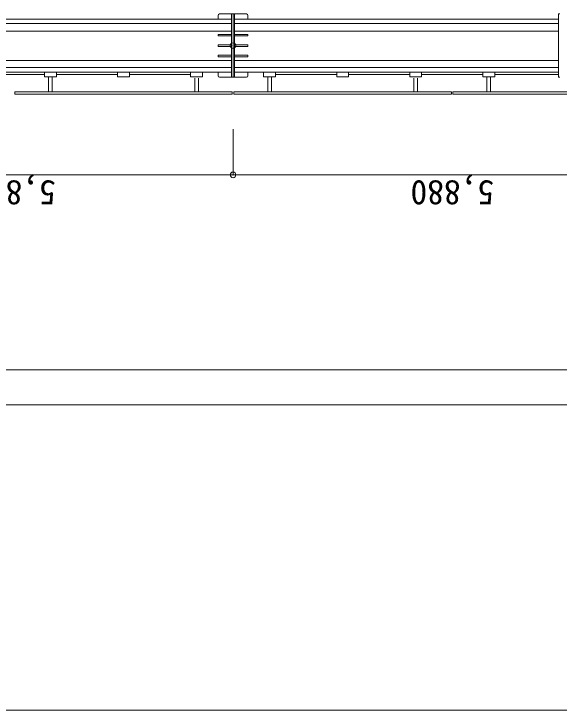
# Model space of a CAD drawing. Units: millimetres at full size, sheet at 1:150; details may follow other scales. Extents: x -30700 to 29919, y -306531 to 293469.
# Drawn here: x -3406 to 3907, y -21667 to -12327 of the extents above; entities that cross this region are included whole.
import ezdxf
from ezdxf.enums import TextEntityAlignment as Align

# ---------------------------------------------------------------- set-up
doc = ezdxf.new("R2010")
doc.units = ezdxf.units.MM
doc.header["$LTSCALE"] = 150
doc.header["$PDMODE"] = 32
doc.header["$PDSIZE"] = 75
doc.layers.add('0-0', color=7, linetype='Continuous', lineweight=18)
doc.layers.add('1-0', color=7, linetype='Continuous', lineweight=18)
doc.styles.add('ＭＳ ゴシック', font='')
doc.styles.get('ＭＳ ゴシック').set_extended_font_data('MS Gothic')

msp = doc.modelspace()

# ---------------------------------------------------------------- linework, layer by layer
at = {"layer": '0-0'}
msp.add_line((-30700.2, -21666.9), (29918.9, -21666.9), dxfattribs=at)
at = {"layer": '1-0'}
for p, q in [((-646.5, -12327.2), (-466.5, -12327.2)), ((-485.5, -13152.2), (-485.5, -12327.2)), ((-286.5, -12327.2), (-466.5, -12327.2)), ((-466.5, -13177.2), (-466.5, -12327.2)), ((-466.5, -13107.8), (-466.5, -12327.2)), ((-447.5, -13152.2), (-447.5, -12327.2)), ((3897.5, -13152.2), (3897.5, -12327.2)), ((3916.5, -12327.2), (3897.5, -12327.2)), ((-6326.7, -12396.6), (-487.6, -12396.6)), ((-666.5, -12347.2), (-666.5, -12396.6)), ((-485.5, -13152.2), (-485.5, -12352.2)), ((-485.5, -13177.2), (-485.5, -12352.2)), ((-466.5, -13177.2), (-466.5, -12356.4)), ((-447.5, -13177.2), (-447.5, -12352.2)), ((-446.7, -12396.6), (3897.5, -12396.6)), ((-266.5, -12347.2), (-266.5, -12396.6)), ((3897.5, -13152.2), (3897.5, -12352.2)), ((3897.5, -13177.2), (3897.5, -12352.2)), ((-6324.5, -12457.2), (-485.6, -12457.2)), ((-444.5, -12457.2), (3897.5, -12457.2)), ((-485.6, -12558), (-6326.3, -12558)), ((-666.5, -12602.2), (-666.5, -12622.2)), ((-666.5, -12602.2), (-486.7, -12602.2)), ((3897.5, -12558), (-446.3, -12558)), ((-266.5, -12602.2), (-446.3, -12602.2)), ((-266.5, -12602.2), (-266.5, -12622.2)), ((-666.5, -12622.2), (-486, -12622.2)), ((-266.5, -12622.2), (-447, -12622.2)), ((-666.5, -12742.2), (-666.5, -12762.2)), ((-666.5, -12742.2), (-486, -12742.2)), ((-666.5, -12762.2), (-485.2, -12762.2)), ((-266.5, -12762.2), (-447.7, -12762.2)), ((-266.5, -12742.2), (-447, -12742.2)), ((-266.5, -12742.2), (-266.5, -12762.2)), ((-666.5, -12882.2), (-666.5, -12902.2)), ((-666.5, -12882.2), (-485.5, -12882.2)), ((-266.5, -12882.2), (-447.5, -12882.2)), ((-266.5, -12882.2), (-266.5, -12902.2)), ((-485.6, -12952.1), (-6326.3, -12952.1)), ((-666.5, -12902.2), (-486, -12902.2)), ((-266.5, -12902.2), (-447, -12902.2)), ((3897.5, -12952.1), (-446.3, -12952.1)), ((-6326.3, -13047.2), (-485.6, -13047.2)), ((-446.3, -13047.2), (3897.5, -13047.2)), ((-6326.7, -13107.8), (-485.6, -13107.8)), ((-3819.5, -13137.8), (-2997.2, -13137.8)), ((-2996.5, -13172.2), (-2996.5, -13109.5)), ((-2996.5, -13172.2), (-2996.5, -13109.5)), ((-2840.4, -13137.8), (-2017.4, -13137.8)), ((-2836.5, -13172.2), (-2836.5, -13109.5)), ((-2836.5, -13172.2), (-2836.5, -13109.5)), ((-2834.9, -13137.8), (-2019.9, -13137.8)), ((-2016.5, -13172.2), (-2016.5, -13109.5)), ((-2016.5, -13172.2), (-2016.5, -13109.5)), ((-1856.5, -13172.2), (-1856.5, -13109.5)), ((-1856.5, -13172.2), (-1856.5, -13109.5)), ((-1856.3, -13137.8), (-1038.1, -13137.8)), ((-1844.9, -13137.8), (-1037.6, -13137.8)), ((-1036.5, -13172.2), (-1036.5, -13109.5)), ((-1036.5, -13172.2), (-1036.5, -13109.5)), ((-876.5, -13172.2), (-876.5, -13109.5)), ((-876.5, -13172.2), (-876.5, -13109.5)), ((-666.5, -13107.8), (-666.5, -13157.2)), ((-446.7, -13107.8), (3897.5, -13107.8)), ((-266.5, -13107.8), (-266.5, -13157.2)), ((-56.5, -13172.2), (-56.5, -13109.5)), ((-56.5, -13172.2), (-56.5, -13109.5)), ((-56.5, -13172.2), (-56.5, -13109.5)), ((103.5, -13172.2), (103.5, -13109.5)), ((103.5, -13172.2), (103.5, -13109.5)), ((103.5, -13172.2), (103.5, -13109.5)), ((105.1, -13137.8), (920.1, -13137.8)), ((923.5, -13172.2), (923.5, -13109.5)), ((1083.5, -13172.2), (1083.5, -13109.5)), ((1083.7, -13137.8), (1901.9, -13137.8)), ((1903.5, -13172.2), (1903.5, -13109.5)), ((2060.5, -13137.8), (2882.8, -13137.8)), ((2063.5, -13172.2), (2063.5, -13109.5)), ((2883.5, -13172.2), (2883.5, -13109.5)), ((2883.5, -13172.2), (2883.5, -13109.5)), ((3039.6, -13137.8), (3897.5, -13137.8)), ((3043.5, -13172.2), (3043.5, -13109.5)), ((3043.5, -13172.2), (3043.5, -13109.5)), ((3045.1, -13137.8), (3860.1, -13137.8)), ((-2996.5, -13172.2), (-2836.5, -13172.2)), ((-2996.5, -13172.2), (-2836.5, -13172.2)), ((-2941.5, -13367.5), (-2941.5, -13180.5)), ((-2891.5, -13367.5), (-2891.5, -13180.5)), ((-2016.5, -13172.2), (-1856.5, -13172.2)), ((-2016.5, -13172.2), (-1856.5, -13172.2)), ((-1036.5, -13172.2), (-876.5, -13172.2)), ((-1036.5, -13172.2), (-876.5, -13172.2)), ((-981.5, -13367.5), (-981.5, -13189.8)), ((-931.5, -13367.5), (-931.5, -13189.8)), ((-286.5, -13177.2), (-466.5, -13177.2)), ((-56.5, -13172.2), (103.5, -13172.2)), ((-56.5, -13172.2), (103.5, -13172.2)), ((-56.5, -13172.2), (103.5, -13172.2)), ((-1.5, -13367.5), (-1.5, -13180.5)), ((48.5, -13367.5), (48.5, -13180.5)), ((923.5, -13172.2), (1083.5, -13172.2)), ((1903.5, -13172.2), (2063.5, -13172.2)), ((1958.5, -13367.5), (1958.5, -13189.8)), ((2008.5, -13367.5), (2008.5, -13189.8)), ((2883.5, -13172.2), (3043.5, -13172.2)), ((2883.5, -13172.2), (3043.5, -13172.2)), ((2938.5, -13367.5), (2938.5, -13180.5)), ((2988.5, -13367.5), (2988.5, -13180.5)), ((3916.5, -13177.2), (3897.5, -13177.2)), ((-3396.5, -13402.2), (-3396.5, -13372.2)), ((-3396.5, -13372.2), (-476.5, -13372.2)), ((-3396.5, -13402.2), (-476.5, -13402.2)), ((-476.5, -13402.2), (-476.5, -13372.2)), ((-476.5, -13402.2), (-476.5, -13372.2)), ((-456.5, -13402.2), (-456.5, -13372.2)), ((-456.5, -13372.2), (2463.5, -13372.2)), ((-456.5, -13402.2), (-456.5, -13372.2)), ((-456.5, -13402.2), (2463.5, -13402.2)), ((2463.5, -13402.2), (2463.5, -13372.2)), ((2483.5, -13402.2), (2483.5, -13372.2)), ((2483.5, -13372.2), (5403.5, -13372.2)), ((2483.5, -13402.2), (5403.5, -13402.2))]:
    msp.add_line(p, q, dxfattribs=at)
at = {"layer": '1-0', "color": 4, "lineweight": 9}
for p, q in [((-466.5, -14487), (-466.5, -13871.1)), ((-466.5, -14487), (-6346.5, -14487)), ((5413.5, -14487), (-466.5, -14487)), ((5828.5, -17100.3), (-18106.5, -17100.3)), ((5828.5, -17572.3), (-18831.5, -17572.3))]:
    msp.add_line(p, q, dxfattribs=at)
at = {"layer": '1-0'}
msp.add_lwpolyline([(-646.5, -13177.2), (-466.5, -13177.2), (-466.5, -12327.2)], dxfattribs=at)
for centre, start, end in [((-646.5, -12347.2), 90, 180), ((-646.5, -12347.2), 90, 180), ((-286.5, -12347.2), 0, 90), ((-286.5, -12347.2), 0, 90), ((-646.5, -13157.2), 180, 270), ((-646.5, -13157.2), 180, 270), ((-286.5, -13157.2), 270, 0), ((-286.5, -13157.2), 270, 0)]:
    msp.add_arc(centre, 20, start, end, dxfattribs=at)
msp.add_point((-466.5, -12752.2), dxfattribs=at)
at = {"layer": '1-0', "color": 4}
msp.add_point((-466.5, -14487), dxfattribs=at)

# ---------------------------------------------------------------- texts
at = {"layer": '1-0', "style": 'ＭＳ ゴシック'}
for p in [(-2844, -14462), (3036, -14462)]:
    msp.add_text('5,880', height=329.9, rotation=180, dxfattribs=at).set_placement(p, align=Align.BOTTOM_LEFT)

doc.saveas('drawing.dxf')
